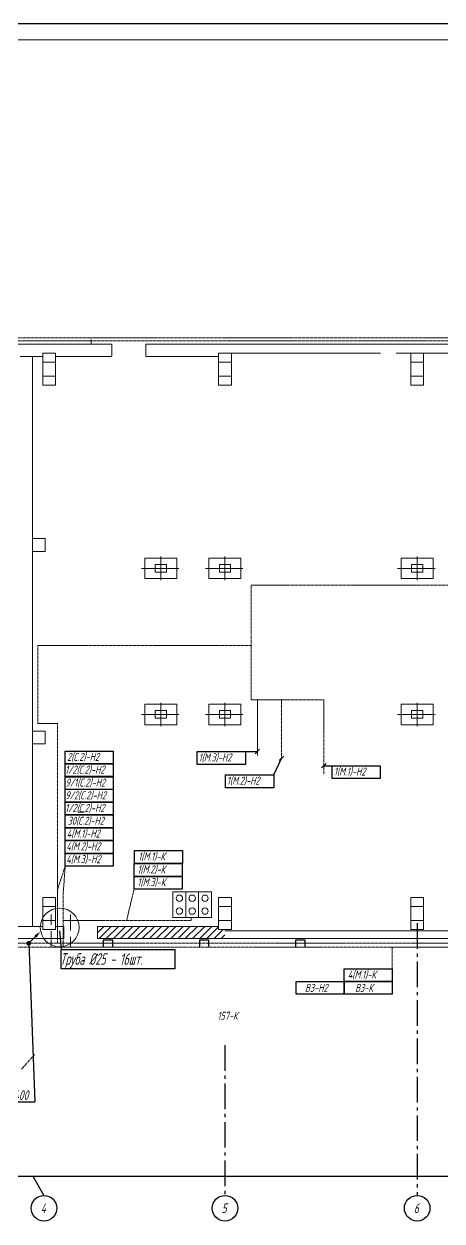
# Model space of a CAD drawing. Header units: millimetres. Extents: x -14296 to 10264, y -13087 to -5602.
# Drawn here: x -7699.6 to -7569, y -6954.9 to -6581.1 of the extents above; entities that cross this region are included whole.
import ezdxf

# ---------------------------------------------------------------- set-up
doc = ezdxf.new("R2010")
doc.units = ezdxf.units.MM
for name, pattern in [('CENTER2', [1.125, 0.75, -0.125, 0.125, -0.125]), ('gost5', [7, 5, -2, 0]), ('gost6', [12, 8, -1.5, 1, -1.5]), ('PHANTOM2', [1.25, 0.625, -0.125, 0.125, -0.125, 0.125, -0.125])]:
    doc.linetypes.add(name, pattern=pattern)
for name, color, linetype, lineweight in [('1', 4, 'Continuous', 15), ('КаБель контрольный (Вновь)', 142, 'gost5', 15), ('КаБель силовой (Вновь)', 1, 'Continuous', 15), ('Линия выноска', 137, 'Continuous', 25), ('Осевая', 4, 'gost6', 25), ('Размерная', 4, 'Continuous', 25), ('Рамка толстая', 7, 'Continuous', 15), ('Рамка тонкая', 5, 'Continuous', 25), ('Строительный', 251, 'Continuous', 13), ('Текст', 7, 'Continuous', 20), ('Технологическое', 156, 'Continuous', 18), ('Эл. аппараты (Вновь)', 93, 'Continuous', 15), ('ЭлектрооБорудование (Вновь)', 160, 'Continuous', 15)]:
    doc.layers.add(name, color=color, linetype=linetype, lineweight=lineweight)
doc.styles.add('Simplex', font='simplex.shx', dxfattribs={"width": 0.7, "oblique": 15})

msp = doc.modelspace()

# ---------------------------------------------------------------- hatches: boundary and pattern name
at = {"layer": 'КаБель силовой (Вновь)', "true_color": 0x000000}
msp.add_hatch(color=18, dxfattribs=at).paths.add_polyline_path([(-7698.81314, -6868.19445, 1), (-7697.31314, -6868.19445, 1)])

# ---------------------------------------------------------------- linework, layer by layer
at = {"layer": '1', "color": 18, "true_color": 0x000000}
msp.add_line((-7651.2045, -6796.72931), (-7662.89426, -6796.72931), dxfattribs=at)
at = {"layer": 'КаБель контрольный (Вновь)', "color": 18, "linetype": 'PHANTOM2', "lineweight": 15, "true_color": 0x000000}
for p, q in [((-7687.29061, -6852.47534), (-7687.29061, -6869.42002)), ((-7721.98347, -6869.42002), (-7207.74666, -6869.42002))]:
    msp.add_line(p, q, dxfattribs=at)
at = {"layer": 'КаБель контрольный (Вновь)', "color": 18, "true_color": 0x000000}
msp.add_line((-7647.35384, -6860.11978), (-7647.35384, -6861.11978), dxfattribs=at)
at = {"layer": 'КаБель силовой (Вновь)', "color": 18, "linetype": 'PHANTOM2', "lineweight": 15, "true_color": 0x000000}
for p, q in [((-7689.10263, -6851.47972), (-7689.10263, -6868.14524)), ((-7756.1571, -6868.14524), (-7208.70775, -6868.14524))]:
    msp.add_line(p, q, dxfattribs=at)
at = {"layer": 'КаБель силовой (Вновь)', "color": 18, "linetype": 'gost5', "true_color": 0x000000}
for p, q in [((-7691.05709, -6869.41999), (-7691.05709, -6859.16747)), ((-7684.97668, -6859.16747), (-7684.97668, -6869.41999))]:
    msp.add_line(p, q, dxfattribs=at)
at = {"layer": 'КаБель силовой (Вновь)', "color": 18, "true_color": 0x000000}
msp.add_line((-7695.94182, -6866.07313), (-7698.06314, -6868.19445), dxfattribs=at)
msp.add_solid([(-7696.29537, -6865.71958), (-7695.58826, -6866.42668), (-7694.5276, -6864.65892)], dxfattribs=at)
at = {"layer": 'Линия выноска', "color": 18, "true_color": 0x000000}
for p, q in [((-7631.68855, -6808.32823), (-7626.68855, -6808.32823)), ((-7625.98144, -6807.62113), (-7627.39565, -6809.03534)), ((-7621.59116, -6815.59945), (-7619.14099, -6810.45775)), ((-7618.43388, -6809.75065), (-7619.8481, -6811.16486)), ((-7605.2157, -6812.04186), (-7606.62991, -6813.45607)), ((-7605.9228, -6812.74896), (-7603.35468, -6812.74896))]:
    msp.add_line(p, q, dxfattribs=at)
at = {"layer": 'Линия выноска', "color": 18, "linetype": 'PHANTOM2', "lineweight": 15, "true_color": 0x000000}
for p, q in [((-7686.68221, -6844.10845), (-7689.10263, -6851.47972)), ((-7686.68221, -6844.10845), (-7687.29061, -6852.47534)), ((-7665.17603, -6851.28912), (-7667.51206, -6861.11981)), ((-7584.60262, -6876.13017), (-7584.60262, -6869.42002)), ((-7696.24441, -6902.9332), (-7700.32767, -6907.54534))]:
    msp.add_line(p, q, dxfattribs=at)
at = {"layer": 'Линия выноска', "color": 18, "linetype": 'ByBlock', "lineweight": -2, "true_color": 0x000000}
msp.add_line((-7696.18291, -6917.70842), (-7696.18291, -6917.70842), dxfattribs=at)
for points in [[(-7698.01393, -6868.14524), (-7696.18291, -6917.70842)], [(-7726.73364, -6917.70842), (-7696.18291, -6917.70842)]]:
    msp.add_lwpolyline(points, dxfattribs=at)
at = {"layer": 'Осевая', "color": 18, "true_color": 0x000000}
for p, q in [((-7576.79379, -6861.92931), (-7576.79379, -6946.92931)), ((-7636.79379, -6899.99899), (-7636.79379, -6946.92931)), ((-7696.79379, -6940.92931), (-7693.29379, -6946.92931))]:
    msp.add_line(p, q, dxfattribs=at)
at = {"layer": 'Размерная', "color": 18, "true_color": 0x000000}
msp.add_line((-7820.79379, -6940.92931), (-7212.79379, -6940.92931), dxfattribs=at)
at = {"layer": 'Рамка толстая', "color": 18, "true_color": 0x000000}
msp.add_line((-7109.05258, -6586.11996), (-7925.05258, -6586.11996), dxfattribs=at)
at = {"layer": 'Рамка толстая', "color": 18, "linetype": 'PHANTOM2', "lineweight": 15, "true_color": 0x000000}
for p, q in [((-7826.20327, -6679.13716), (-7266.8568, -6679.13716)), ((-7825.09981, -6680.09606), (-7247.13776, -6680.09606)), ((-7628.63928, -6775.1572), (-7628.63928, -6756.36164)), ((-7628.63928, -6756.36164), (-7366.73236, -6756.36164)), ((-7695.24361, -6799.51544), (-7695.24361, -6775.1572)), ((-7695.24361, -6775.1572), (-7628.63928, -6775.1572)), ((-7628.63928, -6775.1572), (-7628.63928, -6792.19589)), ((-7628.63928, -6792.19589), (-7605.9228, -6792.19589)), ((-7626.6315, -6809.5441), (-7626.6315, -6792.19589)), ((-7619.14099, -6810.45775), (-7619.14099, -6792.19589)), ((-7605.9228, -6792.19589), (-7605.9228, -6815.51501)), ((-7689.10263, -6799.51544), (-7695.24361, -6799.51544)), ((-7689.10263, -6851.47972), (-7689.10263, -6799.51544)), ((-7687.29061, -6861.11981), (-7647.35381, -6861.11981))]:
    msp.add_line(p, q, dxfattribs=at)
at = {"layer": 'Рамка тонкая', "color": 18, "true_color": 0x000000}
for p, q in [((-7104.05258, -6581.11996), (-7945.05258, -6581.11996)), ((-7686.65697, -6808.15992), (-7671.65697, -6808.15992)), ((-7686.65697, -6812.15992), (-7686.65697, -6808.15992)), ((-7671.65697, -6808.15992), (-7671.65697, -6812.15992)), ((-7645.43465, -6808.32823), (-7630.43465, -6808.32823)), ((-7645.43465, -6812.32823), (-7645.43465, -6808.32823)), ((-7630.43465, -6808.32823), (-7630.43465, -6812.32823)), ((-7686.70522, -6812.15442), (-7671.70522, -6812.15442)), ((-7686.70522, -6816.15442), (-7686.70522, -6812.15442)), ((-7671.65697, -6812.15992), (-7686.65697, -6812.15992)), ((-7671.70522, -6812.15442), (-7671.70522, -6816.15442)), ((-7630.43465, -6812.32823), (-7645.43465, -6812.32823)), ((-7603.35468, -6812.74896), (-7588.35468, -6812.74896)), ((-7603.35468, -6816.74896), (-7603.35468, -6812.74896)), ((-7588.35468, -6812.74896), (-7588.35468, -6816.74896)), ((-7686.70527, -6816.19299), (-7671.70527, -6816.19299)), ((-7686.70527, -6820.19299), (-7686.70527, -6816.19299)), ((-7671.70522, -6816.15442), (-7686.70522, -6816.15442)), ((-7671.70527, -6816.19299), (-7671.70527, -6820.19299)), ((-7636.59116, -6815.59945), (-7621.59116, -6815.59945)), ((-7636.59116, -6819.59945), (-7636.59116, -6815.59945)), ((-7621.59116, -6815.59945), (-7621.59116, -6819.59945)), ((-7588.35468, -6816.74896), (-7603.35468, -6816.74896)), ((-7671.70527, -6820.19299), (-7686.70527, -6820.19299)), ((-7686.7044, -6820.11926), (-7671.7044, -6820.11926)), ((-7686.7044, -6824.11926), (-7686.7044, -6820.11926)), ((-7671.7044, -6820.11926), (-7671.7044, -6824.11926)), ((-7621.59116, -6819.59945), (-7636.59116, -6819.59945)), ((-7686.70443, -6824.11909), (-7671.70443, -6824.11909)), ((-7686.70443, -6828.11909), (-7686.70443, -6824.11909)), ((-7671.7044, -6824.11926), (-7686.7044, -6824.11926)), ((-7671.70443, -6824.11909), (-7671.70443, -6828.11909)), ((-7671.70443, -6828.11909), (-7686.70443, -6828.11909)), ((-7686.68256, -6828.10844), (-7671.68256, -6828.10844)), ((-7686.68256, -6832.10844), (-7686.68256, -6828.10844)), ((-7671.68256, -6828.10844), (-7671.68256, -6832.10844)), ((-7671.68256, -6832.10844), (-7686.68256, -6832.10844)), ((-7686.68221, -6832.10845), (-7671.68221, -6832.10845)), ((-7686.68221, -6836.10845), (-7686.68221, -6832.10845)), ((-7671.68221, -6832.10845), (-7671.68221, -6836.10845)), ((-7671.68221, -6836.10845), (-7686.68221, -6836.10845)), ((-7686.68221, -6836.10845), (-7671.68221, -6836.10845)), ((-7686.68221, -6840.10845), (-7686.68221, -6836.10845)), ((-7671.68221, -6836.10845), (-7671.68221, -6840.10845)), ((-7686.68221, -6840.10845), (-7671.68221, -6840.10845)), ((-7686.68221, -6844.10845), (-7686.68221, -6840.10845)), ((-7671.68221, -6840.10845), (-7686.68221, -6840.10845)), ((-7671.68221, -6840.10845), (-7671.68221, -6844.10845)), ((-7665.05893, -6839.23963), (-7650.05893, -6839.23963)), ((-7665.05893, -6843.23963), (-7665.05893, -6839.23963)), ((-7650.05893, -6839.23963), (-7650.05893, -6843.23963)), ((-7671.68221, -6844.10845), (-7686.68221, -6844.10845)), ((-7665.17603, -6843.28912), (-7650.17603, -6843.28912)), ((-7665.17603, -6847.28912), (-7665.17603, -6843.28912)), ((-7650.05893, -6843.23963), (-7665.05893, -6843.23963)), ((-7650.17603, -6843.28912), (-7650.17603, -6847.28912)), ((-7665.17603, -6847.28912), (-7650.17603, -6847.28912)), ((-7665.17603, -6851.28912), (-7665.17603, -6847.28912)), ((-7650.17603, -6847.28912), (-7665.17603, -6847.28912)), ((-7650.17603, -6847.28912), (-7650.17603, -6851.28912)), ((-7650.17603, -6851.28912), (-7665.17603, -6851.28912)), ((-7688.46566, -6864.25668), (-7687.90202, -6870.12377)), ((-7687.90202, -6870.12377), (-7652.49447, -6870.12377)), ((-7687.90202, -6876.17927), (-7687.90202, -6870.12377)), ((-7652.49447, -6870.12377), (-7652.49447, -6876.17927)), ((-7652.49447, -6876.17927), (-7687.90202, -6876.17927)), ((-7599.60262, -6876.13017), (-7584.60262, -6876.13017)), ((-7599.60262, -6880.13017), (-7599.60262, -6876.13017)), ((-7584.60262, -6876.13017), (-7584.60262, -6880.13017)), ((-7614.60262, -6880.13017), (-7599.60262, -6880.13017)), ((-7614.60262, -6884.13017), (-7614.60262, -6880.13017)), ((-7599.60262, -6880.13017), (-7584.60262, -6880.13017)), ((-7599.60262, -6884.13017), (-7599.60262, -6880.13017)), ((-7599.60262, -6880.13017), (-7599.60262, -6884.13017)), ((-7584.60262, -6880.13017), (-7599.60262, -6880.13017)), ((-7584.60262, -6880.13017), (-7584.60262, -6884.13017)), ((-7599.60262, -6884.13017), (-7614.60262, -6884.13017)), ((-7584.60262, -6884.13017), (-7599.60262, -6884.13017))]:
    msp.add_line(p, q, dxfattribs=at)
at = {"layer": 'Рамка тонкая', "color": 18, "lineweight": 30, "true_color": 0x000000}
for p, q in [((-7671.79379, -6867.22931), (-7674.79379, -6867.22931)), ((-7674.79379, -6867.22931), (-7674.79379, -6869.22931)), ((-7671.79379, -6869.22931), (-7671.79379, -6867.22931)), ((-7641.79379, -6867.22931), (-7644.79379, -6867.22931)), ((-7644.79379, -6867.22931), (-7644.79379, -6869.22931)), ((-7641.79379, -6869.22931), (-7641.79379, -6867.22931)), ((-7611.79379, -6867.22931), (-7614.79379, -6867.22931)), ((-7614.79379, -6867.22931), (-7614.79379, -6869.22931)), ((-7611.79379, -6869.22931), (-7611.79379, -6867.22931))]:
    msp.add_line(p, q, dxfattribs=at)
at = {"layer": 'Рамка тонкая', "color": 18, "true_color": 0x000000}
for centre in [(-7693.29379, -6950.92931), (-7636.79379, -6950.92931), (-7576.79379, -6950.92931)]:
    msp.add_circle(centre, 4, dxfattribs=at)
at = {"layer": 'Строительный', "color": 18, "true_color": 0x000000}
for p, q in [((-7678.53687, -6679.69489), (-7678.53687, -6681.12931)), ((-7672.09379, -6681.12931), (-7725.49379, -6681.12931)), ((-7636.79379, -6681.12931), (-7661.49379, -6681.12931)), ((-7507.09284, -6681.11784), (-7636.79379, -6681.12931)), ((-7693.69379, -6684.92931), (-7700.69379, -6684.92931)), ((-7696.89379, -6684.92931), (-7696.89379, -6862.92931)), ((-7689.69379, -6683.92931), (-7693.69379, -6683.92931)), ((-7693.69379, -6683.92931), (-7693.69379, -6693.92931)), ((-7693.69379, -6686.75514), (-7689.69379, -6686.75514)), ((-7689.69379, -6693.92931), (-7689.69379, -6683.92931)), ((-7672.09379, -6684.92931), (-7689.69379, -6684.92931)), ((-7638.79379, -6684.92931), (-7661.49379, -6684.92931)), ((-7634.79379, -6683.92931), (-7638.79379, -6683.92931)), ((-7638.79379, -6683.92931), (-7638.79379, -6693.92931)), ((-7638.79379, -6686.75514), (-7634.79379, -6686.75514)), ((-7629.41335, -6683.92931), (-7636.79379, -6683.92931)), ((-7636.79379, -6683.92931), (-7588.27521, -6683.92931)), ((-7588.27521, -6683.92931), (-7636.79379, -6683.92931)), ((-7634.79379, -6693.92931), (-7634.79379, -6683.92931)), ((-7583.31244, -6683.92931), (-7578.79379, -6683.92931)), ((-7514.79379, -6683.92931), (-7583.31244, -6683.92931)), ((-7574.79379, -6683.92931), (-7578.79379, -6683.92931)), ((-7578.79379, -6683.92931), (-7578.79379, -6693.92931)), ((-7578.79379, -6686.75514), (-7574.79379, -6686.75514)), ((-7574.79379, -6693.92931), (-7574.79379, -6683.92931)), ((-7693.69379, -6691.10348), (-7689.69379, -6691.10348)), ((-7638.79379, -6691.10348), (-7634.79379, -6691.10348)), ((-7578.79379, -6691.10348), (-7574.79379, -6691.10348)), ((-7693.69379, -6693.92931), (-7689.69379, -6693.92931)), ((-7638.79379, -6693.92931), (-7634.79379, -6693.92931)), ((-7578.79379, -6693.92931), (-7574.79379, -6693.92931)), ((-7692.89379, -6741.84003), (-7696.89379, -6741.84003)), ((-7696.89379, -6741.84003), (-7696.89379, -6745.84003)), ((-7692.89379, -6745.84003), (-7692.89379, -6741.84003)), ((-7696.89379, -6745.84003), (-7692.89379, -6745.84003)), ((-7661.79379, -6747.92931), (-7661.79379, -6754.32931)), ((-7651.79379, -6747.92931), (-7661.79379, -6747.92931)), ((-7658.54379, -6749.92832), (-7655.59379, -6749.92832)), ((-7658.54379, -6749.92832), (-7658.54379, -6752.32832)), ((-7655.04379, -6749.92832), (-7658.49379, -6749.92832)), ((-7656.79379, -6747.46395), (-7656.79379, -6754.79269)), ((-7655.04379, -6749.92832), (-7655.04379, -6752.32832)), ((-7651.79379, -6747.92931), (-7651.79379, -6754.32931)), ((-7641.79379, -6747.92931), (-7641.79379, -6754.32931)), ((-7631.79379, -6747.92931), (-7641.79379, -6747.92931)), ((-7638.54379, -6749.92931), (-7635.59379, -6749.92931)), ((-7638.54379, -6749.92931), (-7638.54379, -6752.32931)), ((-7635.04379, -6749.92931), (-7638.49379, -6749.92931)), ((-7636.79379, -6747.46395), (-7636.79379, -6754.79269)), ((-7635.04379, -6749.92931), (-7635.04379, -6752.32931)), ((-7631.79379, -6747.92931), (-7631.79379, -6754.32931)), ((-7581.79379, -6747.92931), (-7581.79379, -6754.32931)), ((-7571.79379, -6747.92931), (-7581.79379, -6747.92931)), ((-7578.54379, -6749.92931), (-7575.59379, -6749.92931)), ((-7578.54379, -6749.92931), (-7578.54379, -6752.32931)), ((-7575.04379, -6749.92931), (-7578.49379, -6749.92931)), ((-7576.79379, -6747.46395), (-7576.79379, -6754.79269)), ((-7575.04379, -6749.92931), (-7575.04379, -6752.32931)), ((-7571.79379, -6747.92931), (-7571.79379, -6754.32931)), ((-7651.2045, -6751.12931), (-7662.89426, -6751.12931)), ((-7651.79379, -6754.32931), (-7661.79379, -6754.32931)), ((-7655.09379, -6752.32832), (-7658.54379, -6752.32832)), ((-7655.04379, -6752.32832), (-7657.99379, -6752.32832)), ((-7631.2045, -6751.12931), (-7642.89426, -6751.12931)), ((-7631.79379, -6754.32931), (-7641.79379, -6754.32931)), ((-7635.09379, -6752.32931), (-7638.54379, -6752.32931)), ((-7635.04379, -6752.32931), (-7637.99379, -6752.32931)), ((-7571.2045, -6751.12931), (-7582.89426, -6751.12931)), ((-7571.79379, -6754.32931), (-7581.79379, -6754.32931)), ((-7575.09379, -6752.32931), (-7578.54379, -6752.32931)), ((-7575.04379, -6752.32931), (-7577.99379, -6752.32931)), ((-7661.79379, -6799.92931), (-7661.79379, -6793.52931)), ((-7651.79379, -6793.52931), (-7661.79379, -6793.52931)), ((-7661.79379, -6799.92931), (-7661.79379, -6793.52931)), ((-7651.79379, -6793.52931), (-7661.79379, -6793.52931)), ((-7658.54379, -6797.92931), (-7658.54379, -6795.52931)), ((-7655.09379, -6795.52931), (-7658.54379, -6795.52931)), ((-7658.54379, -6797.92931), (-7658.54379, -6795.52931)), ((-7655.09379, -6795.52931), (-7658.54379, -6795.52931)), ((-7655.04379, -6795.52931), (-7657.99379, -6795.52931)), ((-7655.04379, -6795.52931), (-7657.99379, -6795.52931)), ((-7656.79379, -6800.39466), (-7656.79379, -6793.06592)), ((-7656.79379, -6800.39466), (-7656.79379, -6793.06592)), ((-7655.04379, -6797.92931), (-7655.04379, -6795.52931)), ((-7655.04379, -6797.92931), (-7655.04379, -6795.52931)), ((-7651.79379, -6799.92931), (-7651.79379, -6793.52931)), ((-7651.79379, -6799.92931), (-7651.79379, -6793.52931)), ((-7641.79379, -6799.92931), (-7641.79379, -6793.52931)), ((-7631.79379, -6793.52931), (-7641.79379, -6793.52931)), ((-7638.54379, -6797.92931), (-7638.54379, -6795.52931)), ((-7635.09379, -6795.52931), (-7638.54379, -6795.52931)), ((-7635.04379, -6795.52931), (-7637.99379, -6795.52931)), ((-7636.79379, -6800.39466), (-7636.79379, -6793.06592)), ((-7635.04379, -6797.92931), (-7635.04379, -6795.52931)), ((-7631.79379, -6799.92931), (-7631.79379, -6793.52931)), ((-7581.79379, -6799.92931), (-7581.79379, -6793.52931)), ((-7571.79379, -6793.52931), (-7581.79379, -6793.52931)), ((-7578.54379, -6797.92931), (-7578.54379, -6795.52931)), ((-7575.09379, -6795.52931), (-7578.54379, -6795.52931)), ((-7575.04379, -6795.52931), (-7577.99379, -6795.52931)), ((-7576.79379, -6800.39466), (-7576.79379, -6793.06592)), ((-7575.04379, -6797.92931), (-7575.04379, -6795.52931)), ((-7571.79379, -6799.92931), (-7571.79379, -6793.52931)), ((-7651.2045, -6796.72931), (-7662.89426, -6796.72931)), ((-7658.54379, -6797.92931), (-7655.59379, -6797.92931)), ((-7658.54379, -6797.92931), (-7655.59379, -6797.92931)), ((-7655.04379, -6797.92931), (-7658.49379, -6797.92931)), ((-7655.04379, -6797.92931), (-7658.49379, -6797.92931)), ((-7631.2045, -6796.72931), (-7642.89426, -6796.72931)), ((-7638.54379, -6797.92931), (-7635.59379, -6797.92931)), ((-7635.04379, -6797.92931), (-7638.49379, -6797.92931)), ((-7571.2045, -6796.72931), (-7582.89426, -6796.72931)), ((-7578.54379, -6797.92931), (-7575.59379, -6797.92931)), ((-7575.04379, -6797.92931), (-7578.49379, -6797.92931)), ((-7692.89379, -6801.92931), (-7696.89379, -6801.92931)), ((-7696.89379, -6801.92931), (-7696.89379, -6805.92931)), ((-7692.89379, -6805.92931), (-7692.89379, -6801.92931)), ((-7651.79379, -6799.92931), (-7661.79379, -6799.92931)), ((-7651.79379, -6799.92931), (-7661.79379, -6799.92931)), ((-7631.79379, -6799.92931), (-7641.79379, -6799.92931)), ((-7571.79379, -6799.92931), (-7581.79379, -6799.92931)), ((-7696.89379, -6805.92931), (-7692.89379, -6805.92931))]:
    msp.add_line(p, q, dxfattribs=at)
at = {"layer": 'Строительный', "color": 18, "linetype": 'CENTER2', "ltscale": 0.5, "true_color": 0x000000}
for p, q in [((-7672.09379, -6681.12931), (-7672.09379, -6684.92931)), ((-7661.49379, -6681.12931), (-7661.49379, -6684.92931))]:
    msp.add_line(p, q, dxfattribs=at)
at = {"layer": 'Строительный', "color": 18, "ltscale": 100, "true_color": 0x000000}
for p, q in [((-7689.69379, -6853.92931), (-7693.69379, -6853.92931)), ((-7693.69379, -6853.92931), (-7693.69379, -6863.92931)), ((-7689.69379, -6863.92931), (-7689.69379, -6853.92931)), ((-7634.79379, -6853.92931), (-7638.79379, -6853.92931)), ((-7638.79379, -6853.92931), (-7638.79379, -6863.92931)), ((-7634.79379, -6863.92931), (-7634.79379, -6853.92931)), ((-7574.79379, -6853.92931), (-7578.79379, -6853.92931)), ((-7578.79379, -6853.92931), (-7578.79379, -6863.92931)), ((-7574.79379, -6863.92931), (-7574.79379, -6853.92931)), ((-7693.69379, -6856.75514), (-7689.69379, -6856.75514)), ((-7638.79379, -6856.75514), (-7634.79379, -6856.75514)), ((-7578.79379, -6856.75514), (-7574.79379, -6856.75514)), ((-7693.69379, -6862.92931), (-7703.79379, -6862.92931)), ((-7693.69379, -6861.10348), (-7689.69379, -6861.10348)), ((-7687.14756, -6862.92931), (-7689.69379, -6862.92931)), ((-7687.14756, -6866.72931), (-7687.14756, -6862.92931)), ((-7638.79379, -6862.92931), (-7676.54756, -6862.92931)), ((-7676.54756, -6866.72931), (-7676.54756, -6862.92931)), ((-7638.79379, -6861.10348), (-7634.79379, -6861.10348)), ((-7578.79379, -6861.10348), (-7574.79379, -6861.10348)), ((-7687.14756, -6866.72931), (-7707.79379, -6866.72931)), ((-7693.69379, -6863.92931), (-7689.69379, -6863.92931)), ((-7507.09379, -6866.72931), (-7676.54756, -6866.72931)), ((-7638.79379, -6863.92931), (-7634.79379, -6863.92931)), ((-7516.79379, -6864.32931), (-7636.79379, -6864.32931)), ((-7578.79379, -6863.92931), (-7574.79379, -6863.92931))]:
    msp.add_line(p, q, dxfattribs=at)
at = {"layer": 'Строительный', "color": 18, "linetype": 'Continuous', "true_color": 0x000000}
for p, q in [((-7676.54756, -6864.9132), (-7674.56366, -6862.92931)), ((-7676.1186, -6866.72931), (-7672.3186, -6862.92931)), ((-7673.87353, -6866.72931), (-7670.07353, -6862.92931)), ((-7671.62847, -6866.72931), (-7667.82847, -6862.92931)), ((-7669.38341, -6866.72931), (-7665.58341, -6862.92931)), ((-7667.13834, -6866.72931), (-7663.33834, -6862.92931)), ((-7664.89328, -6866.72931), (-7661.09328, -6862.92931)), ((-7662.64821, -6866.72931), (-7658.84821, -6862.92931)), ((-7660.40315, -6866.72931), (-7656.60315, -6862.92931)), ((-7658.15809, -6866.72931), (-7654.35809, -6862.92931)), ((-7655.91302, -6866.72931), (-7652.11302, -6862.92931)), ((-7653.66796, -6866.72931), (-7649.86796, -6862.92931)), ((-7651.42289, -6866.72931), (-7647.62289, -6862.92931)), ((-7649.17783, -6866.72931), (-7645.37783, -6862.92931)), ((-7646.93277, -6866.72931), (-7643.13277, -6862.92931)), ((-7644.6877, -6866.72931), (-7640.8877, -6862.92931)), ((-7642.44264, -6866.72931), (-7638.79379, -6863.08046)), ((-7640.19757, -6866.72931), (-7637.39757, -6863.92931)), ((-7637.95251, -6866.72931), (-7636.79379, -6865.57059))]:
    msp.add_line(p, q, dxfattribs=at)
at = {"layer": 'Технологическое', "color": 18, "true_color": 0x000000}
msp.add_line((-7680.78062, -6827.27753), (-7682.68062, -6827.27753), dxfattribs=at)
at = {"layer": 'Технологическое', "color": 18, "linetype": 'CENTER2', "ltscale": 0.5, "true_color": 0x000000}
msp.add_arc((-7681.73062, -6838.57753), 10.5, 84.8089974, 95.1910026, dxfattribs=at)
at = {"layer": 'Технологическое', "color": 18, "true_color": 0x000000}
for points in [[(-7681.86833, -6828.07753), (-7681.85684, -6827.88078), (-7681.595, -6827.89336), (-7681.58787, -6828.07753)], [(-7681.58787, -6828.07753), (-7681.595, -6828.26171), (-7681.85684, -6828.27436), (-7681.86833, -6828.07753)]]:
    msp.add_open_spline(points, degree=3, dxfattribs=at)
at = {"layer": 'Эл. аппараты (Вновь)', "color": 18, "true_color": 0x000000}
for p, q in [((-7649.02219, -6852.13311), (-7653.02219, -6852.13311)), ((-7653.02219, -6852.13311), (-7653.02219, -6860.13311)), ((-7649.02219, -6860.13311), (-7649.02219, -6852.13311)), ((-7645.02219, -6852.13311), (-7649.02219, -6852.13311)), ((-7649.02219, -6852.13311), (-7649.02219, -6860.13311)), ((-7641.02219, -6852.13311), (-7645.02219, -6852.13311)), ((-7645.02219, -6852.13311), (-7645.02219, -6860.13311)), ((-7645.02219, -6860.13311), (-7645.02219, -6852.13311)), ((-7641.02219, -6860.13311), (-7641.02219, -6852.13311)), ((-7653.02219, -6860.13311), (-7649.02219, -6860.13311)), ((-7649.02219, -6860.13311), (-7645.02219, -6860.13311)), ((-7645.02219, -6860.13311), (-7641.02219, -6860.13311))]:
    msp.add_line(p, q, dxfattribs=at)
for centre in [(-7651.02219, -6854.13311), (-7647.02219, -6854.13311), (-7643.02219, -6854.13311), (-7651.02219, -6858.13311), (-7647.02219, -6858.13311), (-7643.02219, -6858.13311)]:
    msp.add_circle(centre, 1, dxfattribs=at)
at = {"layer": 'ЭлектрооБорудование (Вновь)', "color": 18, "true_color": 0x000000}
msp.add_circle((-7688.39071, -6863.23879), 6.0555, dxfattribs=at)

# ---------------------------------------------------------------- texts
at = {"layer": 'Линия выноска', "color": 18, "true_color": 0x000000, "insert": (-7698.18291, -6914.10842), "char_height": 3, "attachment_point": 3, "style": 'Simplex'}
msp.add_mtext('На отм. +14.400', dxfattribs=at)
at = {"layer": 'Текст', "color": 18, "linetype": 'PHANTOM2', "lineweight": 15, "true_color": 0x000000, "style": 'Simplex', "oblique": 15}
for s, height, width, p in [('2(С.2)-Н2', 2.5, 0.7, (-7686.05311, -6811.23135)), ('1(М.3)-Н2', 2.5, 0.7, (-7645.03912, -6811.39966)), ('1/2(С.2)-Н2', 2.5, 0.6, (-7686.69064, -6815.22585)), ('1(М.1)-Н2', 2.5, 0.7, (-7602.79249, -6815.82039)), ('9/1(С.2)-Н2', 2.5, 0.6, (-7686.59568, -6819.26442)), ('1(М.2)-Н2', 2.5, 0.7, (-7636.19564, -6818.67088)), ('9/2(С.2)-Н2', 2.5, 0.6, (-7686.67174, -6823.23357)), ('1/2(С.2)-Н2', 2.5, 0.6, (-7686.68986, -6827.19052)), ('30(С.2)-Н2', 2.5, 0.6, (-7685.91035, -6831.17987)), ('4(М.1)-Н2', 2.5, 0.7, (-7686.19, -6835.17988)), ('4(М.2)-Н2', 2.5, 0.7, (-7686.35666, -6839.17988)), ('4(М.3)-Н2', 2.5, 0.7, (-7686.35666, -6843.17988)), ('1(М.1)-К', 2.5, 0.7, (-7663.8522, -6842.31106)), ('1(М.2)-К', 2.5, 0.7, (-7664.13597, -6846.36055)), ('1(М.3)-К', 2.5, 0.7, (-7664.13597, -6850.36055)), ('Труба Ø25 - 16шт.', 3.6333007, 0.6, (-7688.27311, -6874.91761)), ('4(М.1)-К', 2.5, 0.7, (-7598.46587, -6879.2016)), ('В3-Н2', 2.5, 0.7, (-7611.83209, -6883.38017)), ('В3-К', 2.5, 0.7, (-7596.18756, -6883.38017)), ('157-К', 2.5, 0.7, (-7639.15062, -6892.0899)), ('4', 3, 0.7, (-7694.32969, -6952.42931)), ('5', 3, 0.7, (-7637.87228, -6952.42931)), ('6', 3, 0.7, (-7577.84572, -6952.42931))]:
    msp.add_text(s, height=height, dxfattribs=dict(at, width=width)).set_placement(p)

doc.saveas('drawing.dxf')
